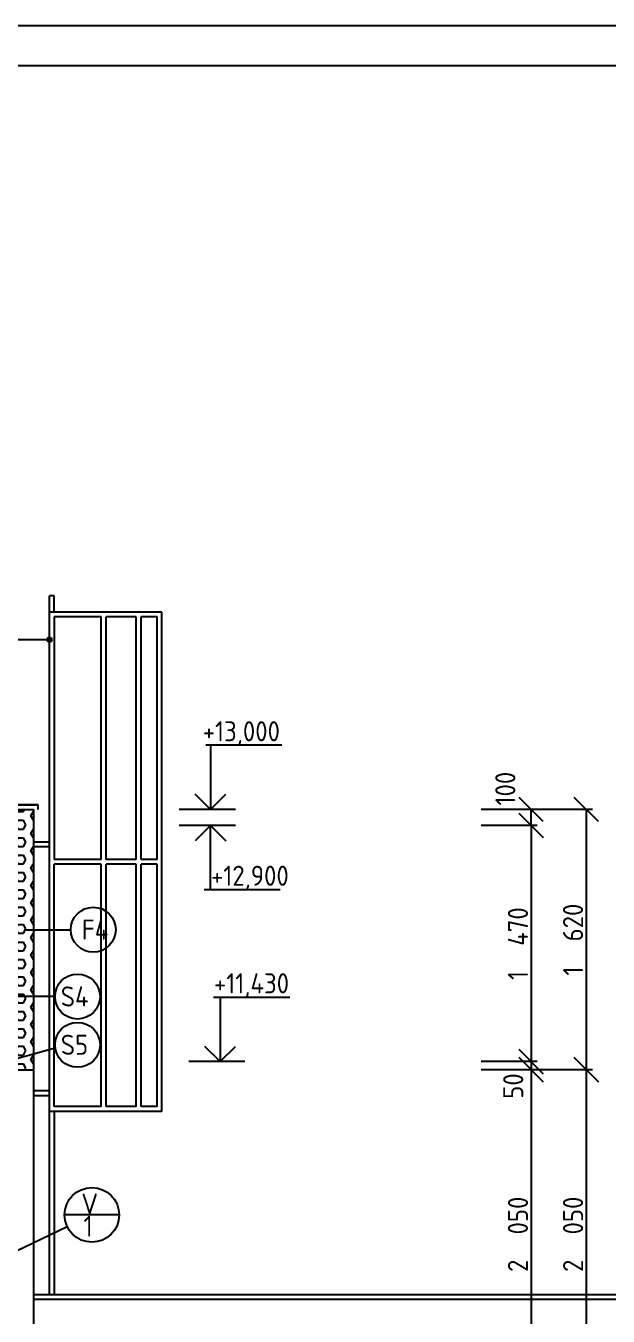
# Model space of a CAD drawing. Extents: x 3792242 to 5145247, y -1546315 to -1031918.
# Drawn here: x 3903158 to 3906784, y -1491915 to -1483880 of the extents above; entities that cross this region are included whole.
import ezdxf

# ---------------------------------------------------------------- set-up
doc = ezdxf.new("R2010")
doc.units = 0
doc.header["$MEASUREMENT"] = 0
doc.layers.get('0').update_dxf_attribs({"linetype": 'CONTINUOUS'})
doc.layers.get('Defpoints').update_dxf_attribs({"color": 61, "linetype": 'CONTINUOUS'})
for name, color, linetype in [('KÓTY', 4, 'CONTINUOUS'), ('MÚRY', 1, 'CONTINUOUS'), ('OKNÁ', 143, 'CONTINUOUS'), ('POZEMOK', 7, 'CONTINUOUS'), ('TENKÁ', 7, 'CONTINUOUS'), ('tzb', 153, 'CONTINUOUS'), ('ŠRAFY', 82, 'CONTINUOUS')]:
    doc.layers.add(name, color=color, linetype=linetype)
doc.styles.add('STYLE1', font='isocp.shx')
doc.dimstyles.new('STANDARD-50', dxfattribs={"dimtxt": 125, "dimasz": 150, "dimexe": 10, "dimexo": 200, "dimgap": 20, "dimtad": 1, "dimdsep": 46, "dimlunit": 6, "dimtxsty": 'STYLE1', "dimblk1": 'OBLIQUE', "dimblk2": 'OBLIQUE', "dimsah": 1, "dimcen": 2.5, "dimse1": 1, "dimse2": 1, "dimadec": 0, "dimazin": 0, "dimtfac": 1, "dimtmove": 1, "dimatfit": 3, "dimldrblk": 'OBLIQUE', "dimfxl": 1, "dimtolj": 1, "dimtzin": 0, "dimarcsym": 0})

# ---------------------------------------------------------------- blocks, each defined once
blk = doc.blocks.new('_OBLIQUE')
at = {"color": 0, "linetype": 'ByBlock'}
blk.add_line((-0.5, -0.5), (0.5, 0.5), dxfattribs=at)
blk = doc.blocks.new('*D49382')
at = {"layer": 'Defpoints', "color": 0}
for p in [(3904593, -1488760.3), (3906304.5, -1488760.3), (3904593, -1488860.3)]:
    blk.add_point(p, dxfattribs=at)
at = {"layer": 'KÓTY', "color": 0, "lineweight": -2, "ltscale": 0.25}
blk.add_line((3906304.5, -1488860.3), (3906304.5, -1488760.3), dxfattribs=at)
at = {"layer": 'KÓTY', "color": 0, "linetype": 'ByBlock', "lineweight": -2, "xscale": 150, "yscale": 150, "zscale": 150}
for p, rotation in [((3906304.5, -1488760.3), 90), ((3906304.5, -1488860.3), 270)]:
    blk.add_blockref('_OBLIQUE', p, dxfattribs=dict(at, rotation=rotation))
at = {"layer": 'KÓTY', "color": 0, "insert": (3906143.5, -1488630), "char_height": 125, "attachment_point": 5, "rotation": 90, "style": 'STYLE1'}
blk.add_mtext('\\A1;100', dxfattribs=at)
blk = doc.blocks.new('*D49383')
at = {"layer": 'Defpoints', "color": 0}
for p in [(3904413, -1490330.3), (3904413, -1490380.3), (3906304.5, -1490380.3)]:
    blk.add_point(p, dxfattribs=at)
at = {"layer": 'KÓTY', "color": 0, "lineweight": -2, "ltscale": 0.25}
blk.add_line((3906304.5, -1490330.3), (3906304.5, -1490380.3), dxfattribs=at)
at = {"layer": 'KÓTY', "color": 0, "linetype": 'ByBlock', "lineweight": -2, "xscale": 150, "yscale": 150, "zscale": 150}
for p, rotation in [((3906304.5, -1490330.3), 90), ((3906304.5, -1490380.3), 270)]:
    blk.add_blockref('_OBLIQUE', p, dxfattribs=dict(at, rotation=rotation))
at = {"layer": 'KÓTY', "color": 0, "insert": (3906192.5, -1490482), "char_height": 125, "attachment_point": 5, "rotation": 90, "style": 'STYLE1'}
blk.add_mtext('\\A1;50', dxfattribs=at)
blk = doc.blocks.new('*D49385')
at = {"layer": 'Defpoints', "color": 0}
for p in [(3904953, -1490380.3), (3904953, -1492430.3), (3906647.5, -1492430.3)]:
    blk.add_point(p, dxfattribs=at)
at = {"layer": 'KÓTY', "color": 0, "lineweight": -2, "ltscale": 0.25}
blk.add_line((3906647.5, -1490380.3), (3906647.5, -1492430.3), dxfattribs=at)
at = {"layer": 'KÓTY', "color": 0, "linetype": 'ByBlock', "lineweight": -2, "xscale": 150, "yscale": 150, "zscale": 150}
for p, rotation in [((3906647.5, -1490380.3), 90), ((3906647.5, -1492430.3), 270)]:
    blk.add_blockref('_OBLIQUE', p, dxfattribs=dict(at, rotation=rotation))
at = {"layer": 'KÓTY', "color": 0, "insert": (3906565, -1491405.3), "char_height": 125, "attachment_point": 5, "rotation": 90, "style": 'STYLE1'}
blk.add_mtext('\\A1;2ﾠ050', dxfattribs=at)
blk = doc.blocks.new('*D49391')
at = {"layer": 'Defpoints', "color": 0}
for p in [(3904413, -1490380.3), (3904413, -1492430.3), (3906304.5, -1492430.3)]:
    blk.add_point(p, dxfattribs=at)
at = {"layer": 'KÓTY', "color": 0, "lineweight": -2, "ltscale": 0.25}
blk.add_line((3906304.5, -1490380.3), (3906304.5, -1492430.3), dxfattribs=at)
at = {"layer": 'KÓTY', "color": 0, "linetype": 'ByBlock', "lineweight": -2, "xscale": 150, "yscale": 150, "zscale": 150}
for p, rotation in [((3906304.5, -1490380.3), 90), ((3906304.5, -1492430.3), 270)]:
    blk.add_blockref('_OBLIQUE', p, dxfattribs=dict(at, rotation=rotation))
at = {"layer": 'KÓTY', "color": 0, "insert": (3906222, -1491405.3), "char_height": 125, "attachment_point": 5, "rotation": 90, "style": 'STYLE1'}
blk.add_mtext('\\A1;2ﾠ050', dxfattribs=at)
blk = doc.blocks.new('*D49415')
at = {"layer": 'Defpoints', "color": 0}
for p in [(3903205, -1488760.3), (3903205, -1490380.3), (3906647.5, -1490380.3)]:
    blk.add_point(p, dxfattribs=at)
at = {"layer": 'KÓTY', "color": 0, "lineweight": -2, "ltscale": 0.25}
blk.add_line((3906647.5, -1488760.3), (3906647.5, -1490380.3), dxfattribs=at)
at = {"layer": 'KÓTY', "color": 0, "linetype": 'ByBlock', "lineweight": -2, "xscale": 150, "yscale": 150, "zscale": 150}
for p, rotation in [((3906647.5, -1488760.3), 90), ((3906647.5, -1490380.3), 270)]:
    blk.add_blockref('_OBLIQUE', p, dxfattribs=dict(at, rotation=rotation))
at = {"layer": 'KÓTY', "color": 0, "insert": (3906565, -1489570.3), "char_height": 125, "attachment_point": 5, "rotation": 90, "style": 'STYLE1'}
blk.add_mtext('\\A1;1ﾠ620', dxfattribs=at)
blk = doc.blocks.new('*D49416')
at = {"layer": 'Defpoints', "color": 0}
for p in [(3903005, -1488860.3), (3903005, -1490330.3), (3906304.5, -1490330.3)]:
    blk.add_point(p, dxfattribs=at)
at = {"layer": 'KÓTY', "color": 0, "lineweight": -2, "ltscale": 0.25}
blk.add_line((3906304.5, -1488860.3), (3906304.5, -1490330.3), dxfattribs=at)
at = {"layer": 'KÓTY', "color": 0, "linetype": 'ByBlock', "lineweight": -2, "xscale": 150, "yscale": 150, "zscale": 150}
for p, rotation in [((3906304.5, -1488860.3), 90), ((3906304.5, -1490330.3), 270)]:
    blk.add_blockref('_OBLIQUE', p, dxfattribs=dict(at, rotation=rotation))
at = {"layer": 'KÓTY', "color": 0, "insert": (3906222, -1489595.3), "char_height": 125, "attachment_point": 5, "rotation": 90, "style": 'STYLE1'}
blk.add_mtext('\\A1;1ﾠ470', dxfattribs=at)

msp = doc.modelspace()

# ---------------------------------------------------------------- hatches: boundary and pattern name
at = {"layer": 'TENKÁ'}
h = msp.add_hatch(color=256, dxfattribs=at)
h.dxf.hatch_style = 1
h.paths.add_polyline_path([(3903289.903, -1487702.5, 2.41421356), (3903304.903, -1487687.5, 0.41421356)])
at = {"layer": 'ŠRAFY'}
h = msp.add_hatch(dxfattribs=at)
h.set_pattern_fill('HEX', color=256, scale=250)
h.set_pattern_definition([(0, (-513170, 16000), (0, 54.12658774), [31.25, -62.5]), (120, (-513170, 16000), (-46.875, -27.06329387), [31.25, -62.5]), (60, (-513138.75, 16000), (-46.875, 27.06329387), [31.25, -62.5])])
h.paths.add_polyline_path([(3902845, -1489810.27), (3902845, -1488860.27), (3903005, -1488860.27), (3903045, -1488860.27), (3903045, -1490380.27), (3903205, -1490380.27), (3903205, -1488760.27), (3902645, -1488760.27), (3902645, -1489130), (3902645, -1489260.27), (3902645, -1489376.595), (3902645, -1489610.27), (3902645, -1489810.27)])

# ---------------------------------------------------------------- linework, layer by layer
at = {"layer": 'KÓTY', "ltscale": 0.25}
for p, q in [((3904462.5, -1488760.27), (3904112.5, -1488760.27)), ((3906342.5, -1488760.27), (3905992.5, -1488760.27)), ((3906685.5, -1488760.27), (3906335.5, -1488760.27)), ((3904462.5, -1488860.27), (3904112.5, -1488860.27)), ((3906342.5, -1488860.27), (3905992.5, -1488860.27)), ((3904522, -1490330.27), (3904172, -1490330.27)), ((3906342.5, -1490330.27), (3905992.5, -1490330.27)), ((3906342.5, -1490380.27), (3905992.5, -1490380.27)), ((3906685.5, -1490380.27), (3906335.5, -1490380.27))]:
    msp.add_line(p, q, dxfattribs=at)
at = {"layer": 'MÚRY'}
for p, q in [((3902645, -1488760.27), (3903205, -1488760.27)), ((3903205, -1488760.27), (3903205, -1490380.27)), ((3902665, -1490380.27), (3903205, -1490380.27))]:
    msp.add_line(p, q, dxfattribs=at)
at = {"layer": 'OKNÁ', "ltscale": 0.25}
for p, q in [((3903160.5, -1489508.437), (3903437.861, -1489508.437)), ((3903339.953, -1489924.676), (3903027.5, -1489924.676)), ((3902918.5, -1490360.446), (3903341.343, -1490245.125))]:
    msp.add_line(p, q, dxfattribs=at)
for centre in [(3903577.861, -1489508.437), (3903479.953, -1489924.676), (3903479.953, -1490225.446)]:
    msp.add_circle(centre, 140, dxfattribs=at)
at = {"layer": 'POZEMOK', "color": 8}
for p, q in [((3903335, -1487430.27), (3903305, -1487430.27)), ((3903305, -1487530.27), (3903305, -1487430.27)), ((3903335, -1487530.27), (3903335, -1487430.27))]:
    msp.add_line(p, q, dxfattribs=at)
at = {"layer": 'TENKÁ', "color": 7}
for p, q in [((3962617, -1483879.516), (3885421.311, -1483879.516)), ((3962367, -1484129.516), (3885671.311, -1484129.516))]:
    msp.add_line(p, q, dxfattribs=at)
at = {"layer": 'TENKÁ', "ltscale": 0.25}
for p, q in [((3903304.903, -1487702.5), (3902973, -1487702.5)), ((3903739.266, -1491284.5), (3903399.266, -1491284.5))]:
    msp.add_line(p, q, dxfattribs=at)
at = {"layer": 'TENKÁ', "linetype": 'ByBlock', "ltscale": 0.25}
for p, q in [((3904752.861, -1488360.27), (3904278.963, -1488360.27)), ((3904308.557, -1488360.27), (3904308.557, -1488760.27)), ((3904308.557, -1488760.27), (3904213.097, -1488664.811)), ((3904308.557, -1488760.27), (3904404.016, -1488664.811)), ((3904308.557, -1488860.27), (3904213.097, -1488955.73)), ((3904308.557, -1488860.27), (3904404.016, -1488955.73)), ((3904308.557, -1489260.27), (3904308.557, -1488860.27)), ((3904741.361, -1489260.27), (3904267.463, -1489260.27)), ((3904800.861, -1489930.27), (3904326.963, -1489930.27)), ((3904368.057, -1489930.27), (3904368.057, -1490330.27)), ((3904368.057, -1490330.27), (3904272.597, -1490234.811)), ((3904368.057, -1490330.27), (3904463.516, -1490234.811))]:
    msp.add_line(p, q, dxfattribs=at)
at = {"layer": 'TENKÁ'}
for p, q in [((3901961.754, -1488730.27), (3903235, -1488730.27)), ((3903235, -1488730.27), (3902635, -1488730.27)), ((3903235, -1488760.27), (3903235, -1488730.27)), ((3903205, -1490380.27), (3903205, -1492430.27)), ((3903095, -1491510.27), (3903415.77, -1491357.57)), ((3903205, -1491780.27), (3940757.191, -1491780.27)), ((3903205, -1491810.27), (3935845, -1491810.27))]:
    msp.add_line(p, q, dxfattribs=at)
msp.add_circle((3903304.903, -1487702.5), 15, dxfattribs=at)
at = {"layer": 'TENKÁ', "ltscale": 0.25}
msp.add_circle((3903569.266, -1491284.5), 170, dxfattribs=at)
at = {"layer": 'tzb', "color": 8, "ltscale": 0.25}
for p, q in [((3903305, -1491780.27), (3903305, -1487530.27)), ((3904005, -1487530.27), (3903305, -1487530.27)), ((3903335, -1487560.27), (3903335, -1489070.27)), ((3903627.934, -1487560.27), (3903335, -1487560.27)), ((3903627.934, -1489070.27), (3903627.934, -1487560.27)), ((3903657.934, -1489070.27), (3903657.934, -1487560.27)), ((3903845.478, -1487560.27), (3903657.934, -1487560.27)), ((3903845.478, -1489070.27), (3903845.478, -1487560.27)), ((3903875.478, -1489070.27), (3903875.478, -1487560.27)), ((3903975, -1487560.27), (3903875.478, -1487560.27)), ((3903975, -1489070.27), (3903975, -1487560.27)), ((3904005, -1490640.27), (3904005, -1487530.27)), ((3903205, -1488960.27), (3903305, -1488960.27)), ((3903205, -1488990.27), (3903305, -1488990.27)), ((3903627.934, -1489070.27), (3903335, -1489070.27)), ((3903627.934, -1489100.27), (3903335, -1489100.27)), ((3903335, -1490610.27), (3903335, -1489100.27)), ((3903627.934, -1490610.27), (3903627.934, -1489100.27)), ((3903845.478, -1489070.27), (3903657.934, -1489070.27)), ((3903657.934, -1490610.27), (3903657.934, -1489100.27)), ((3903845.478, -1489100.27), (3903657.934, -1489100.27)), ((3903845.478, -1490610.27), (3903845.478, -1489100.27)), ((3903975, -1489070.27), (3903875.478, -1489070.27)), ((3903875.478, -1490610.27), (3903875.478, -1489100.27)), ((3903975, -1489100.27), (3903875.478, -1489100.27)), ((3903975, -1490610.27), (3903975, -1489100.27)), ((3903205, -1490510.27), (3903305, -1490510.27)), ((3903205, -1490540.27), (3903305, -1490540.27)), ((3904005, -1490640.27), (3903305, -1490640.27)), ((3903597.934, -1490640.27), (3903305, -1490640.27)), ((3903627.934, -1490610.27), (3903335, -1490610.27)), ((3903335, -1490640.27), (3903335, -1491780.27)), ((3903815.478, -1490640.27), (3903627.934, -1490640.27)), ((3903845.478, -1490610.27), (3903657.934, -1490610.27)), ((3903945, -1490640.27), (3903845.478, -1490640.27)), ((3903975, -1490610.27), (3903875.478, -1490610.27))]:
    msp.add_line(p, q, dxfattribs=at)

# ---------------------------------------------------------------- texts
at = {"layer": 'TENKÁ', "ltscale": 0.25, "style": 'STYLE1'}
for s, p in [('+13,000', (3904259.446, -1488335.249)), ('+12,900', (3904310.993, -1489234.944)), ('F4', (3903506.557, -1489570.615)), ('+11,430', (3904329.399, -1489904.944)), ('S4', (3903375.649, -1489986.854)), ('S5', (3903375.649, -1490287.624))]:
    msp.add_text(s, height=125, dxfattribs=at).set_placement(p)
at = {"layer": 'TENKÁ', "style": 'STYLE1'}
for s, p in [('V', (3903503.235, -1491281)), ('1', (3903516.735, -1491419.637))]:
    msp.add_text(s, height=130, dxfattribs=at).set_placement(p)

# ---------------------------------------------------------------- dimensions: what is measured, and where the dimension line sits
at = {"layer": 'KÓTY', "ltscale": 0.25}
for base, p1, p2, picture, middle in [((3906304.5, -1488760.27), (3904593, -1488860.27), (3904593, -1488760.27), '*D49382', (3906226, -1488630)), ((3906304.5, -1490380.27), (3904413, -1490330.27), (3904413, -1490380.27), '*D49383', (3906275, -1490482))]:
    dim = msp.add_linear_dim(base=base, p1=p1, p2=p2, angle=90, dimstyle='STANDARD-50', override={"dimtxsty": 'STYLE1', "dimldrblk": 'OBLIQUE'}, dxfattribs=at)
    dim.commit()
    dim.dimension.update_dxf_attribs({"geometry": picture, "text_midpoint": middle, "dimtype": 160})
for base, p1, p2, picture, middle in [((3906647.5, -1490380.27), (3903205, -1488760.27), (3903205, -1490380.27), '*D49415', (3906564.957, -1489570.27)), ((3906304.5, -1490330.27), (3903005, -1488860.27), (3903005, -1490330.27), '*D49416', (3906221.957, -1489595.27)), ((3906304.5, -1492430.27), (3904413, -1490380.27), (3904413, -1492430.27), '*D49391', (3906221.957, -1491405.27)), ((3906647.5, -1492430.27), (3904953, -1490380.27), (3904953, -1492430.27), '*D49385', (3906564.957, -1491405.27))]:
    dim = msp.add_linear_dim(base=base, p1=p1, p2=p2, angle=90, dimstyle='STANDARD-50', override={"dimtxsty": 'STYLE1', "dimldrblk": 'OBLIQUE'}, dxfattribs=at)
    dim.commit()
    dim.dimension.update_dxf_attribs({"geometry": picture, "text_midpoint": middle})

doc.saveas('drawing.dxf')
